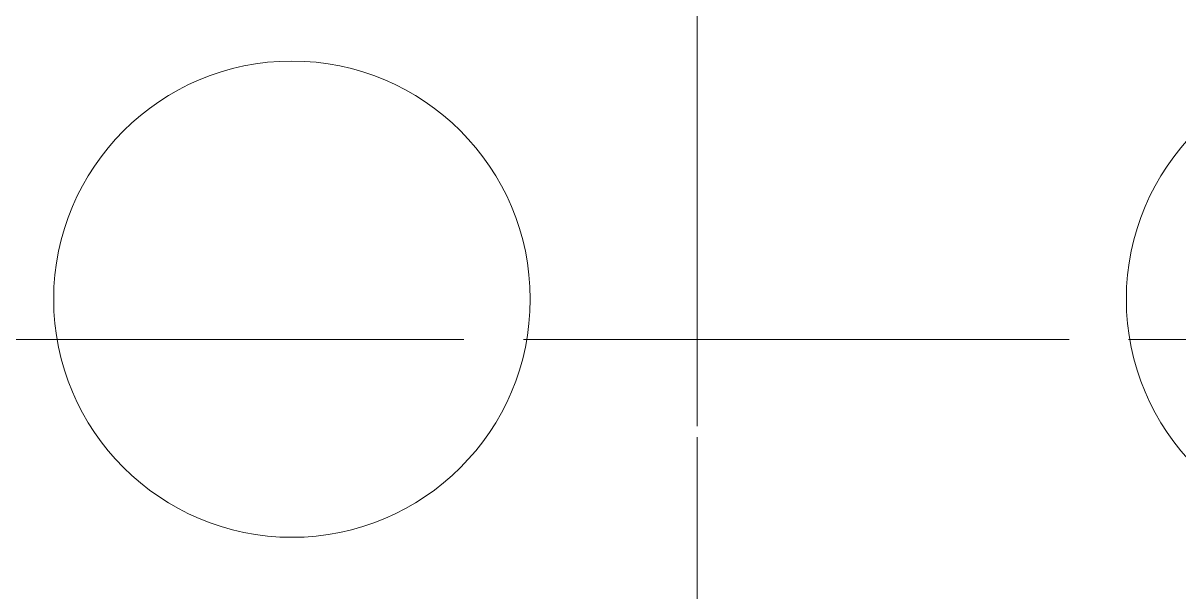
# Model space of a CAD drawing. Header units: millimetres. Extents: x -343543 to 400519, y -115663 to 104219.
# Drawn here: x -315895 to -313955, y 2576 to 3531 of the extents above; entities that cross this region are included whole.
import ezdxf
from ezdxf.xclip import XClip

# ---------------------------------------------------------------- set-up
doc = ezdxf.new("R2010")
doc.units = ezdxf.units.MM
doc.header["$XCLIPFRAME"] = 0
doc.linetypes.add('XREF MAT BANG TUONG XAY$0$CENTER', pattern=[50.8, 31.75, -6.35, 6.35, -6.35])
doc.layers.get('0').update_dxf_attribs({"color": 231, "lineweight": 0})
for name, color, linetype, lineweight in [('A-PATT', 252, 'Continuous', 9), ('A-SYMBOLS', 10, 'Continuous', 13), ('XREF MAT BANG TUONG XAY$0$A-GRID', 8, 'XREF MAT BANG TUONG XAY$0$CENTER', 15)]:
    doc.layers.add(name, color=color, linetype=linetype, lineweight=lineweight)

# ---------------------------------------------------------------- blocks, each defined once
blk = doc.blocks.new('XREF MAT BANG TUONG XAY$0$00.xref_IKIGAI_Truc')
at = {"layer": 'XREF MAT BANG TUONG XAY$0$A-GRID', "color": 8, "ltscale": 20}
for points in [[(23800, -3895), (23800, 22924.4)], [(-2907.5, 3000), (42750, 3000)]]:
    blk.add_lwpolyline(points, dxfattribs=at)
blk = doc.blocks.new('XREF MAT BANG TUONG XAY$0$xref_IKIGAI_Cot')
at = {"layer": 'XREF MAT BANG TUONG XAY$0$A-GRID', "color": 8, "ltscale": 20}
for points in [[(23800, -3895), (23800, 22924.4)], [(-2907.5, 3000), (42750, 3000)]]:
    blk.add_lwpolyline(points, dxfattribs=at)
blk = doc.blocks.new('XREF MAT BANG NOI THAT')
at = {"color": 8}
for centre in [(23119.9, 3067.5), (24920.7, 3067.5)]:
    blk.add_circle(centre, 400, dxfattribs=at)
blk = doc.blocks.new('01.Xref _MB T1')
at = {"color": 8}
blk.add_blockref('XREF MAT BANG TUONG XAY$0$00.xref_IKIGAI_Truc', (0.00011, 0), dxfattribs=at)
ref = blk.add_blockref('XREF MAT BANG TUONG XAY$0$xref_IKIGAI_Cot', (-0.00927, -0.00001), dxfattribs=at)
XClip(ref).set_block_clipping_path([(-1610.3425959283, -2225.6693134198), (41829.1295208634, 21555.8819575264)])
at = {"layer": 'A-PATT', "color": 8}
blk.add_blockref('XREF MAT BANG NOI THAT', (0, 0), dxfattribs=at)

msp = doc.modelspace()

# ---------------------------------------------------------------- block references
at = {"layer": 'A-SYMBOLS'}
msp.add_blockref('01.Xref _MB T1', (-338563.5, 0), dxfattribs=at)

doc.saveas('drawing.dxf')
